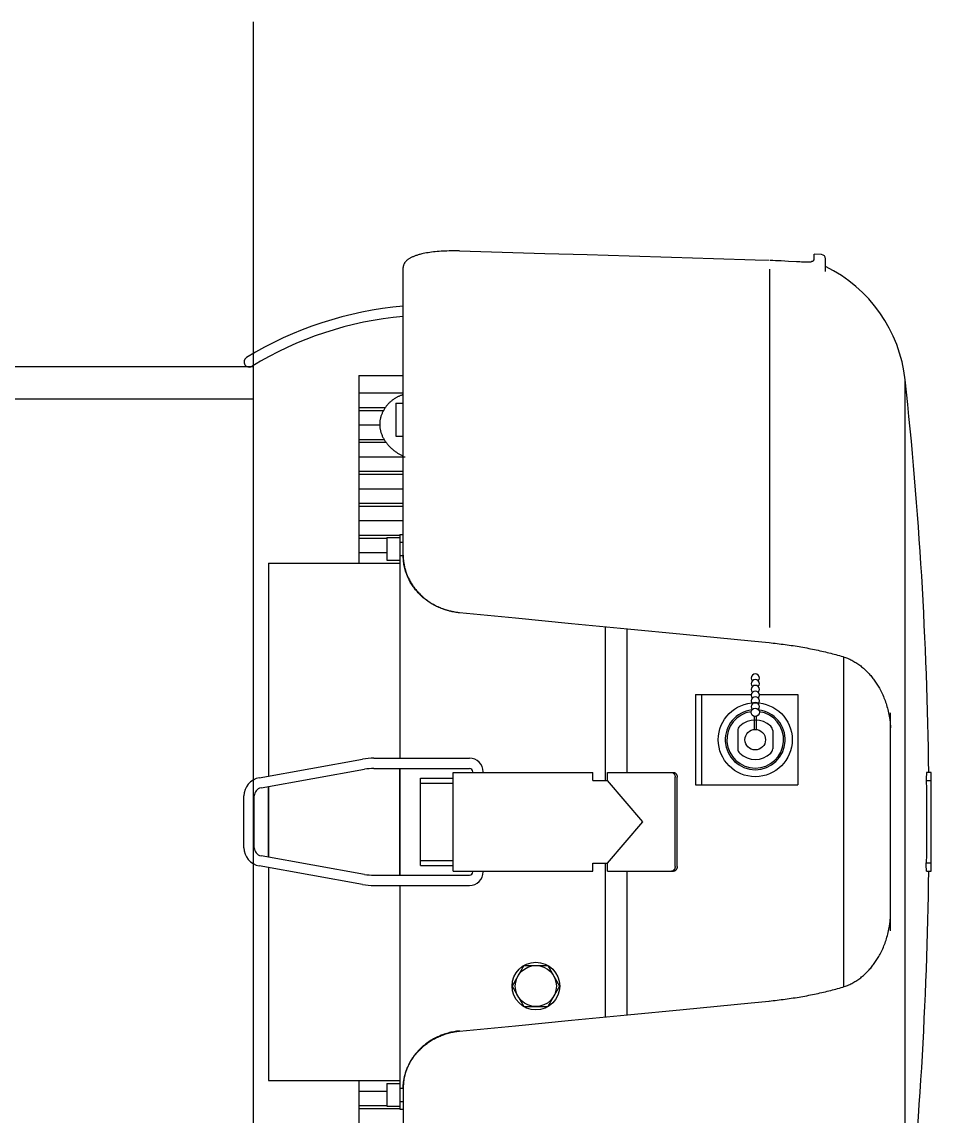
# Model space of a CAD drawing. Header units: millimetres. Extents: x -139278 to 641613, y -260926 to 217780.
# Drawn here: x 234525.5 to 234749.8, y 30451.3 to 30721.4 of the extents above; entities that cross this region are included whole.
import ezdxf

# ---------------------------------------------------------------- set-up
doc = ezdxf.new("R2010")
doc.units = ezdxf.units.MM

msp = doc.modelspace()

# ---------------------------------------------------------------- linework, layer by layer
msp.add_line((234582.685, 28990.722), (234582.685, 30721.392))
at = {"ltscale": 4}
for p, q in [((234720.959, 30662.689), (234720.959, 30664.032)), ((234722.836, 30663.933), (234720.959, 30664.032)), ((234723.797, 30659.742), (234723.797, 30662.921)), ((234619.605, 30589.707), (234619.605, 30660.722)), ((234710.04, 30571.858), (234710.04, 30660.336)), ((234468.385, 30636.343), (234582.685, 30636.343)), ((234608.65, 30634.097), (234608.65, 30587.767)), ((234608.65, 30634.097), (234619.605, 30634.097)), ((234743.451, 30523.914), (234743.451, 30632.996)), ((234608.65, 30629.797), (234619.605, 30629.797)), ((234468.385, 30628.343), (234582.685, 30628.343)), ((234617.772, 30627.237), (234617.772, 30619.129)), ((234617.772, 30627.237), (234619.605, 30627.237)), ((234608.65, 30626.213), (234615.217, 30626.213)), ((234608.65, 30625.497), (234614.76, 30625.497)), ((234608.65, 30621.913), (234613.818, 30621.913)), ((234617.772, 30619.129), (234619.605, 30619.129)), ((234608.65, 30618.33), (234614.885, 30618.33)), ((234608.65, 30617.613), (234615.358, 30617.613)), ((234608.65, 30614.03), (234620.097, 30614.03)), ((234608.65, 30610.446), (234619.605, 30610.446)), ((234608.65, 30609.73), (234619.605, 30609.73)), ((234608.65, 30606.146), (234619.605, 30606.146)), ((234608.65, 30602.563), (234619.605, 30602.563)), ((234608.65, 30601.846), (234619.605, 30601.846)), ((234608.65, 30598.263), (234619.605, 30598.263)), ((234608.65, 30594.679), (234618.785, 30594.679)), ((234618.785, 30594.862), (234618.785, 30587.767)), ((234618.785, 30594.862), (234619.605, 30594.862)), ((234608.65, 30593.963), (234615.6, 30593.963)), ((234615.6, 30594.102), (234618.785, 30594.102)), ((234615.6, 30594.102), (234615.6, 30588.527)), ((234618.785, 30594.102), (234618.785, 30588.527)), ((234618.785, 30592.936), (234619.605, 30592.936)), ((234608.65, 30590.379), (234615.6, 30590.379)), ((234618.785, 30589.693), (234619.605, 30589.693)), ((234586.352, 30587.767), (234586.352, 30535.196)), ((234586.352, 30587.767), (234618.785, 30587.767)), ((234615.6, 30588.527), (234618.785, 30588.527)), ((234618.785, 30587.767), (234618.785, 30539.622)), ((234669.462, 30572.091), (234669.462, 30534.099)), ((234674.745, 30571.577), (234674.745, 30536.126)), ((234728.248, 30564.638), (234728.248, 30483.252)), ((234691.744, 30555.334), (234691.744, 30533.036)), ((234691.744, 30555.334), (234705.455, 30555.334)), ((234693.179, 30555.334), (234693.179, 30533.036)), ((234707.458, 30555.334), (234716.996, 30555.334)), ((234716.996, 30555.334), (234716.996, 30533.036)), ((234706.203, 30549.967), (234706.203, 30546.706)), ((234706.71, 30549.967), (234706.71, 30546.706)), ((234739.811, 30523.914), (234739.811, 30550.785)), ((234702.149, 30546.419), (234702.149, 30541.95)), ((234710.764, 30546.419), (234710.764, 30541.95)), ((234584.079, 30534.787), (234609.58, 30539.374)), ((234612.361, 30539.622), (234635.968, 30539.622)), ((234584.528, 30532.293), (234610.028, 30536.88)), ((234612.361, 30537.088), (234635.968, 30537.088)), ((234618.785, 30537.088), (234618.785, 30510.739)), ((234618.785, 30510.739), (234618.785, 30537.088)), ((234631.965, 30536.126), (234666.422, 30536.126)), ((234631.965, 30511.702), (234631.965, 30536.126)), ((234636.779, 30536.126), (234636.779, 30536.278)), ((234639.313, 30536.126), (234639.313, 30536.278)), ((234666.422, 30534.099), (234666.422, 30536.126)), ((234669.969, 30536.126), (234686.27, 30536.126)), ((234669.969, 30534.099), (234669.969, 30536.126)), ((234749.845, 30536.076), (234748.712, 30536.096)), ((234749.845, 30511.751), (234749.845, 30536.076)), ((234586.352, 30532.621), (234586.352, 30515.206)), ((234586.352, 30515.206), (234586.352, 30532.621)), ((234623.858, 30513.171), (234623.858, 30534.656)), ((234623.858, 30534.656), (234631.965, 30534.656)), ((234623.858, 30533.44), (234631.965, 30533.44)), ((234666.422, 30534.099), (234669.969, 30534.099)), ((234678.748, 30523.914), (234669.969, 30534.099)), ((234686.698, 30512.918), (234686.698, 30534.91)), ((234687.198, 30512.918), (234687.198, 30534.91)), ((234691.744, 30533.036), (234716.996, 30533.036)), ((234749.845, 30534.049), (234748.666, 30534.07)), ((234580.326, 30517.529), (234580.326, 30530.298)), ((234582.86, 30517.529), (234582.86, 30530.298)), ((234669.969, 30513.729), (234678.748, 30523.914)), ((234739.811, 30497.042), (234739.811, 30523.914)), ((234743.451, 30414.832), (234743.451, 30523.914)), ((234610.028, 30510.947), (234584.528, 30515.534)), ((234623.858, 30514.387), (234631.965, 30514.387)), ((234666.422, 30511.702), (234666.422, 30513.729)), ((234666.422, 30513.729), (234669.969, 30513.729)), ((234669.462, 30513.729), (234669.462, 30475.794)), ((234669.969, 30511.702), (234669.969, 30513.729)), ((234748.666, 30513.757), (234749.845, 30513.778)), ((234609.58, 30508.454), (234584.079, 30513.041)), ((234586.352, 30512.632), (234586.352, 30460.06)), ((234623.858, 30513.171), (234631.965, 30513.171)), ((234631.965, 30511.702), (234666.422, 30511.702)), ((234636.779, 30511.55), (234636.779, 30511.702)), ((234639.313, 30511.55), (234639.313, 30511.702)), ((234669.969, 30511.702), (234686.27, 30511.702)), ((234674.745, 30511.702), (234674.745, 30476.308)), ((234748.712, 30511.731), (234749.845, 30511.751)), ((234612.361, 30510.739), (234635.968, 30510.739)), ((234612.361, 30508.205), (234635.968, 30508.205)), ((234618.785, 30508.205), (234618.785, 30460.06)), ((234649.408, 30488.44), (234646.482, 30483.372)), ((234649.408, 30488.44), (234655.259, 30488.44)), ((234655.259, 30488.44), (234658.185, 30483.372)), ((234646.482, 30483.372), (234649.408, 30478.304)), ((234658.185, 30483.372), (234655.259, 30478.304)), ((234649.408, 30478.304), (234655.259, 30478.304)), ((234586.352, 30460.06), (234618.785, 30460.06)), ((234608.65, 30460.06), (234608.65, 30413.731)), ((234618.785, 30460.06), (234618.785, 30452.966)), ((234608.65, 30457.448), (234615.6, 30457.448)), ((234615.6, 30459.3), (234618.785, 30459.3)), ((234615.6, 30459.3), (234615.6, 30453.726)), ((234618.785, 30459.3), (234618.785, 30453.726)), ((234618.785, 30458.135), (234619.605, 30458.135)), ((234619.605, 30458.12), (234619.605, 30387.105)), ((234618.785, 30454.891), (234619.605, 30454.891)), ((234608.65, 30453.865), (234615.6, 30453.865)), ((234608.65, 30453.148), (234618.785, 30453.148)), ((234615.6, 30453.726), (234618.785, 30453.726)), ((234618.785, 30452.966), (234619.605, 30452.966))]:
    msp.add_line(p, q, dxfattribs=at)
for points in [[(234633.483, 30664.832), (234632.963, 30664.844), (234632.445, 30664.851), (234631.93, 30664.853), (234631.418, 30664.85), (234630.911, 30664.842), (234630.408, 30664.83), (234629.91, 30664.812), (234629.418, 30664.788), (234628.932, 30664.76), (234628.453, 30664.727), (234627.981, 30664.688), (234627.518, 30664.644), (234627.063, 30664.595), (234626.618, 30664.54), (234626.182, 30664.48), (234625.756, 30664.415), (234625.341, 30664.345), (234624.937, 30664.269), (234624.545, 30664.187), (234624.165, 30664.101), (234623.951, 30664.048), (234623.74, 30663.994), (234623.534, 30663.937), (234623.333, 30663.879), (234623.136, 30663.819), (234622.944, 30663.758), (234622.757, 30663.694), (234622.574, 30663.629), (234622.396, 30663.562), (234622.224, 30663.494), (234622.056, 30663.423), (234621.894, 30663.351), (234621.736, 30663.277), (234621.584, 30663.202), (234621.437, 30663.125), (234621.296, 30663.046), (234621.159, 30662.965), (234621.029, 30662.883), (234620.904, 30662.8), (234620.784, 30662.715), (234620.67, 30662.628), (234620.562, 30662.54), (234620.459, 30662.45), (234620.362, 30662.358), (234620.27, 30662.266), (234620.185, 30662.172), (234620.105, 30662.076), (234620.031, 30661.979), (234619.963, 30661.881), (234619.901, 30661.781), (234619.845, 30661.681), (234619.794, 30661.579), (234619.75, 30661.475), (234619.711, 30661.371), (234619.679, 30661.265), (234619.652, 30661.159), (234619.631, 30661.051), (234619.616, 30660.943), (234619.607, 30660.833), (234619.605, 30660.722)], [(234633.483, 30664.832), (234644.015, 30664.536), (234654.511, 30664.236), (234664.97, 30663.932), (234675.391, 30663.623), (234685.775, 30663.31), (234696.121, 30662.993), (234706.429, 30662.671), (234709.856, 30662.563)], [(234710.12, 30662.555), (234710.808, 30662.535), (234711.488, 30662.511), (234712.159, 30662.485), (234712.818, 30662.455), (234713.78, 30662.408), (234714.703, 30662.357), (234716.673, 30662.243), (234717.426, 30662.201), (234717.893, 30662.178), (234718.332, 30662.16), (234718.741, 30662.148), (234719.027, 30662.143), (234719.295, 30662.141), (234719.545, 30662.144), (234719.776, 30662.152), (234719.919, 30662.16), (234720.053, 30662.17), (234720.179, 30662.182), (234720.295, 30662.197)], [(234720.853, 30662.464), (234720.818, 30662.429), (234720.779, 30662.396), (234720.735, 30662.363), (234720.686, 30662.332), (234720.632, 30662.303), (234720.574, 30662.275), (234720.511, 30662.25), (234720.444, 30662.229), (234720.372, 30662.211), (234720.295, 30662.197)], [(234720.853, 30662.464), (234720.891, 30662.509), (234720.921, 30662.554), (234720.942, 30662.6), (234720.949, 30662.622), (234720.955, 30662.645), (234720.958, 30662.667), (234720.959, 30662.689)], [(234619.605, 30629.349), (234619.534, 30629.329), (234619.385, 30629.285), (234619.236, 30629.237), (234619.089, 30629.186), (234618.943, 30629.132), (234618.797, 30629.075), (234618.653, 30629.014), (234618.51, 30628.951), (234618.368, 30628.884), (234618.226, 30628.815), (234618.087, 30628.742), (234617.948, 30628.667), (234617.81, 30628.589), (234617.674, 30628.507), (234617.517, 30628.409), (234617.362, 30628.307), (234617.209, 30628.201), (234617.058, 30628.091), (234616.909, 30627.978), (234616.763, 30627.861), (234616.618, 30627.741), (234616.476, 30627.617), (234616.337, 30627.49), (234616.2, 30627.36), (234616.066, 30627.226), (234615.935, 30627.09), (234615.807, 30626.95), (234615.682, 30626.807), (234615.56, 30626.662), (234615.442, 30626.514), (234615.326, 30626.364), (234615.215, 30626.21), (234615.106, 30626.055), (234615.002, 30625.897), (234614.901, 30625.737), (234614.804, 30625.575), (234614.712, 30625.41), (234614.623, 30625.244), (234614.539, 30625.076), (234614.458, 30624.906), (234614.383, 30624.735), (234614.311, 30624.562), (234614.245, 30624.388), (234614.182, 30624.212), (234614.125, 30624.036), (234614.072, 30623.858), (234614.024, 30623.679), (234613.981, 30623.499), (234613.943, 30623.319), (234613.91, 30623.138), (234613.882, 30622.956), (234613.859, 30622.774), (234613.841, 30622.592), (234613.828, 30622.409), (234613.82, 30622.224), (234613.817, 30622.039), (234613.82, 30621.855), (234613.827, 30621.67), (234613.84, 30621.486), (234613.858, 30621.301), (234613.881, 30621.118), (234613.909, 30620.935), (234613.943, 30620.752), (234613.981, 30620.57), (234614.024, 30620.39), (234614.072, 30620.209), (234614.124, 30620.03), (234614.182, 30619.852), (234614.244, 30619.675), (234614.31, 30619.5), (234614.381, 30619.326), (234614.457, 30619.153), (234614.536, 30618.981), (234614.62, 30618.811), (234614.708, 30618.643), (234614.8, 30618.476), (234614.896, 30618.312), (234614.996, 30618.149), (234615.099, 30617.987), (234615.206, 30617.828), (234615.316, 30617.671), (234615.43, 30617.516), (234615.547, 30617.363), (234615.667, 30617.213), (234615.79, 30617.065), (234615.916, 30616.919), (234616.045, 30616.775), (234616.176, 30616.634), (234616.311, 30616.495), (234616.447, 30616.359), (234616.586, 30616.226), (234616.728, 30616.095), (234616.872, 30615.967), (234617.017, 30615.842), (234617.163, 30615.721), (234617.311, 30615.603), (234617.461, 30615.488), (234617.612, 30615.375), (234617.765, 30615.265), (234617.92, 30615.159), (234618.076, 30615.055), (234618.234, 30614.954), (234618.393, 30614.856), (234618.554, 30614.761), (234618.716, 30614.669), (234618.88, 30614.58), (234619.044, 30614.494), (234619.21, 30614.412), (234619.377, 30614.332), (234619.545, 30614.256), (234619.605, 30614.23)], [(234619.605, 30589.707), (234619.607, 30589.478), (234619.613, 30589.25), (234619.623, 30589.021), (234619.638, 30588.792), (234619.657, 30588.563), (234619.68, 30588.334), (234619.707, 30588.105), (234619.739, 30587.877), (234619.774, 30587.648), (234619.814, 30587.42), (234619.858, 30587.192), (234619.906, 30586.965), (234619.959, 30586.738), (234620.015, 30586.512), (234620.076, 30586.287), (234620.141, 30586.062), (234620.209, 30585.838), (234620.282, 30585.615), (234620.359, 30585.392), (234620.441, 30585.171), (234620.526, 30584.951), (234620.615, 30584.732), (234620.708, 30584.514), (234620.805, 30584.297), (234620.906, 30584.082), (234621.011, 30583.868), (234621.12, 30583.655), (234621.232, 30583.444), (234621.349, 30583.234), (234621.469, 30583.027), (234621.593, 30582.82), (234621.721, 30582.616), (234621.853, 30582.413), (234621.988, 30582.212), (234622.127, 30582.014), (234622.269, 30581.817), (234622.415, 30581.622), (234622.565, 30581.429), (234622.718, 30581.239), (234622.874, 30581.051), (234623.068, 30580.825), (234623.267, 30580.603), (234623.471, 30580.385), (234623.68, 30580.171), (234623.894, 30579.96), (234624.112, 30579.753), (234624.334, 30579.55), (234624.561, 30579.351), (234624.792, 30579.157), (234625.027, 30578.966), (234625.266, 30578.78), (234625.51, 30578.599), (234625.757, 30578.422), (234626.008, 30578.249), (234626.262, 30578.081), (234626.52, 30577.918), (234626.782, 30577.76), (234627.047, 30577.607), (234627.315, 30577.458), (234627.586, 30577.315), (234627.861, 30577.177), (234628.138, 30577.043), (234628.418, 30576.915), (234628.7, 30576.793), (234628.985, 30576.675), (234629.273, 30576.564), (234629.563, 30576.457), (234629.855, 30576.356), (234630.149, 30576.26), (234630.445, 30576.17), (234630.742, 30576.086), (234631.042, 30576.007), (234631.343, 30575.934), (234631.645, 30575.867), (234631.949, 30575.806), (234632.254, 30575.75), (234632.56, 30575.7), (234632.867, 30575.656), (234633.174, 30575.617), (234633.483, 30575.585)], [(234633.473, 30575.539), (234633.119, 30575.577), (234632.766, 30575.623), (234632.415, 30575.675), (234632.065, 30575.736), (234631.716, 30575.803), (234631.37, 30575.878), (234631.025, 30575.96), (234630.683, 30576.049), (234630.343, 30576.146), (234630.006, 30576.249), (234629.672, 30576.359), (234629.34, 30576.477), (234629.012, 30576.601), (234628.686, 30576.732), (234628.365, 30576.87), (234628.046, 30577.015), (234627.732, 30577.166), (234627.421, 30577.324), (234627.115, 30577.488), (234626.813, 30577.658), (234626.515, 30577.835), (234626.222, 30578.018), (234625.933, 30578.208), (234625.649, 30578.403), (234625.371, 30578.604), (234625.097, 30578.811), (234624.829, 30579.024), (234624.566, 30579.242), (234624.309, 30579.466), (234624.057, 30579.695), (234623.811, 30579.929), (234623.571, 30580.169), (234623.337, 30580.413), (234623.109, 30580.663), (234622.888, 30580.917), (234622.673, 30581.176), (234622.464, 30581.439), (234622.263, 30581.707), (234622.067, 30581.979), (234621.879, 30582.255), (234621.698, 30582.534), (234621.523, 30582.818), (234621.356, 30583.105), (234621.196, 30583.396), (234621.043, 30583.69), (234620.898, 30583.988), (234620.76, 30584.288), (234620.629, 30584.592), (234620.507, 30584.898), (234620.391, 30585.206), (234620.284, 30585.517), (234620.184, 30585.831), (234620.092, 30586.146), (234620.008, 30586.463), (234619.931, 30586.782), (234619.863, 30587.103), (234619.802, 30587.425), (234619.75, 30587.749), (234619.706, 30588.073), (234619.669, 30588.399), (234619.641, 30588.725), (234619.621, 30589.052), (234619.609, 30589.379), (234619.605, 30589.707)], [(234633.483, 30575.585), (234647.29, 30574.247), (234661.097, 30572.906), (234674.903, 30571.562), (234688.709, 30570.215), (234705.451, 30568.578), (234709.854, 30568.147)], [(234709.854, 30568.147), (234710.354, 30568.097), (234710.854, 30568.044), (234711.353, 30567.99), (234711.851, 30567.933), (234712.348, 30567.874), (234712.845, 30567.813), (234713.341, 30567.75), (234713.835, 30567.685), (234714.328, 30567.618), (234714.82, 30567.548), (234715.311, 30567.477), (234715.8, 30567.403), (234716.287, 30567.327), (234716.772, 30567.25), (234717.256, 30567.17), (234717.738, 30567.088), (234718.217, 30567.005), (234718.694, 30566.919), (234719.169, 30566.832), (234719.642, 30566.742), (234720.112, 30566.651), (234720.579, 30566.558), (234721.044, 30566.462), (234721.506, 30566.365), (234721.965, 30566.267), (234722.421, 30566.166), (234722.874, 30566.064), (234723.323, 30565.96), (234723.77, 30565.854), (234724.212, 30565.746), (234724.652, 30565.637), (234725.087, 30565.526), (234725.519, 30565.413), (234725.947, 30565.299), (234726.372, 30565.184), (234726.792, 30565.066), (234727.208, 30564.947), (234727.62, 30564.827), (234728.028, 30564.705), (234728.431, 30564.582)], [(234728.431, 30564.582), (234728.709, 30564.487), (234728.984, 30564.386), (234729.255, 30564.278), (234729.524, 30564.165), (234729.79, 30564.045), (234730.052, 30563.92), (234730.311, 30563.789), (234730.566, 30563.653), (234730.819, 30563.511), (234731.067, 30563.365), (234731.313, 30563.213), (234731.555, 30563.057), (234731.793, 30562.896), (234732.028, 30562.73), (234732.26, 30562.56), (234732.488, 30562.386), (234732.713, 30562.207), (234732.934, 30562.025), (234733.151, 30561.838), (234733.365, 30561.648), (234733.576, 30561.454), (234733.783, 30561.257), (234733.986, 30561.056), (234734.186, 30560.852), (234734.383, 30560.644), (234734.576, 30560.434), (234734.765, 30560.22), (234734.951, 30560.003), (234735.134, 30559.783), (234735.313, 30559.56), (234735.489, 30559.335), (234735.661, 30559.106), (234735.83, 30558.875), (234735.995, 30558.642), (234736.157, 30558.406), (234736.316, 30558.167), (234736.471, 30557.926), (234736.623, 30557.683), (234736.772, 30557.437), (234736.918, 30557.189), (234737.097, 30556.871), (234737.271, 30556.549), (234737.441, 30556.224), (234737.605, 30555.895), (234737.764, 30555.562), (234737.918, 30555.226), (234738.066, 30554.885), (234738.21, 30554.541), (234738.349, 30554.192), (234738.482, 30553.84), (234738.61, 30553.484), (234738.734, 30553.123), (234738.852, 30552.758), (234738.964, 30552.388), (234739.072, 30552.012), (234739.174, 30551.632), (234739.27, 30551.245), (234739.36, 30550.851), (234739.445, 30550.449), (234739.523, 30550.038), (234739.572, 30549.761), (234739.617, 30549.477), (234739.658, 30549.189), (234739.696, 30548.897), (234739.729, 30548.6), (234739.757, 30548.302), (234739.78, 30548.001), (234739.797, 30547.7), (234739.807, 30547.398), (234739.811, 30547.098)], [(234685.77, 30536.126), (234685.815, 30536.124), (234685.861, 30536.12), (234685.906, 30536.113), (234685.951, 30536.102), (234685.995, 30536.089), (234686.039, 30536.073), (234686.082, 30536.055), (234686.125, 30536.033), (234686.167, 30536.009), (234686.207, 30535.982), (234686.247, 30535.953), (234686.285, 30535.921), (234686.323, 30535.886), (234686.359, 30535.85), (234686.393, 30535.811), (234686.426, 30535.77), (234686.457, 30535.726), (234686.487, 30535.681), (234686.515, 30535.634), (234686.542, 30535.585), (234686.566, 30535.535), (234686.588, 30535.483), (234686.609, 30535.43), (234686.627, 30535.375), (234686.644, 30535.319), (234686.658, 30535.263), (234686.67, 30535.205), (234686.68, 30535.147), (234686.688, 30535.088), (234686.694, 30535.029), (234686.697, 30534.969), (234686.698, 30534.91)], [(234686.27, 30536.126), (234686.315, 30536.124), (234686.361, 30536.12), (234686.406, 30536.113), (234686.451, 30536.102), (234686.495, 30536.089), (234686.539, 30536.073), (234686.582, 30536.055), (234686.625, 30536.033), (234686.667, 30536.009), (234686.707, 30535.982), (234686.747, 30535.953), (234686.785, 30535.921), (234686.823, 30535.886), (234686.859, 30535.85), (234686.893, 30535.811), (234686.926, 30535.77), (234686.957, 30535.726), (234686.987, 30535.681), (234687.015, 30535.634), (234687.041, 30535.585), (234687.066, 30535.535), (234687.088, 30535.483), (234687.109, 30535.43), (234687.127, 30535.375), (234687.144, 30535.319), (234687.158, 30535.263), (234687.17, 30535.205), (234687.18, 30535.147), (234687.188, 30535.088), (234687.193, 30535.029), (234687.197, 30534.969), (234687.198, 30534.91)], [(234748.712, 30536.096), (234748.71, 30536.094), (234748.705, 30536.082), (234748.697, 30536.04), (234748.688, 30535.942), (234748.678, 30535.755), (234748.671, 30535.503), (234748.665, 30535.129), (234748.663, 30534.697), (234748.666, 30534.07)], [(234748.666, 30534.07), (234748.684, 30532.039), (234748.698, 30530.008), (234748.708, 30527.976), (234748.714, 30525.945), (234748.717, 30523.914), (234748.714, 30521.882), (234748.708, 30519.851), (234748.698, 30517.82), (234748.684, 30515.789), (234748.666, 30513.757)], [(234748.712, 30511.731), (234748.71, 30511.733), (234748.705, 30511.745), (234748.697, 30511.787), (234748.688, 30511.885), (234748.678, 30512.072), (234748.671, 30512.324), (234748.665, 30512.698), (234748.663, 30513.131), (234748.666, 30513.757)], [(234686.698, 30512.918), (234686.697, 30512.858), (234686.694, 30512.799), (234686.688, 30512.739), (234686.68, 30512.681), (234686.67, 30512.622), (234686.658, 30512.565), (234686.644, 30512.508), (234686.627, 30512.452), (234686.609, 30512.398), (234686.588, 30512.345), (234686.566, 30512.293), (234686.542, 30512.242), (234686.515, 30512.193), (234686.487, 30512.146), (234686.457, 30512.101), (234686.426, 30512.058), (234686.393, 30512.017), (234686.359, 30511.978), (234686.323, 30511.941), (234686.285, 30511.907), (234686.247, 30511.875), (234686.207, 30511.845), (234686.167, 30511.819), (234686.125, 30511.794), (234686.082, 30511.773), (234686.039, 30511.754), (234685.995, 30511.738), (234685.951, 30511.725), (234685.906, 30511.715), (234685.861, 30511.708), (234685.815, 30511.703), (234685.77, 30511.702)], [(234687.198, 30512.918), (234687.197, 30512.858), (234687.193, 30512.799), (234687.188, 30512.739), (234687.18, 30512.681), (234687.17, 30512.622), (234687.158, 30512.565), (234687.144, 30512.508), (234687.127, 30512.452), (234687.109, 30512.398), (234687.088, 30512.345), (234687.066, 30512.293), (234687.041, 30512.242), (234687.015, 30512.193), (234686.987, 30512.146), (234686.957, 30512.101), (234686.926, 30512.058), (234686.893, 30512.017), (234686.859, 30511.978), (234686.823, 30511.941), (234686.785, 30511.907), (234686.747, 30511.875), (234686.707, 30511.845), (234686.667, 30511.819), (234686.625, 30511.794), (234686.582, 30511.773), (234686.539, 30511.754), (234686.495, 30511.738), (234686.451, 30511.725), (234686.406, 30511.715), (234686.361, 30511.708), (234686.315, 30511.703), (234686.27, 30511.702)], [(234728.431, 30483.245), (234728.709, 30483.34), (234728.984, 30483.441), (234729.255, 30483.549), (234729.524, 30483.663), (234729.79, 30483.782), (234730.052, 30483.907), (234730.311, 30484.038), (234730.566, 30484.174), (234730.819, 30484.316), (234731.067, 30484.463), (234731.313, 30484.614), (234731.555, 30484.771), (234731.793, 30484.932), (234732.028, 30485.097), (234732.26, 30485.267), (234732.488, 30485.442), (234732.713, 30485.62), (234732.934, 30485.803), (234733.151, 30485.989), (234733.365, 30486.179), (234733.576, 30486.373), (234733.783, 30486.57), (234733.986, 30486.771), (234734.186, 30486.976), (234734.383, 30487.183), (234734.576, 30487.394), (234734.765, 30487.608), (234734.951, 30487.825), (234735.134, 30488.044), (234735.313, 30488.267), (234735.489, 30488.493), (234735.661, 30488.721), (234735.83, 30488.952), (234735.995, 30489.185), (234736.157, 30489.422), (234736.316, 30489.66), (234736.471, 30489.901), (234736.623, 30490.145), (234736.772, 30490.39), (234736.918, 30490.639), (234737.097, 30490.957), (234737.271, 30491.278), (234737.441, 30491.603), (234737.605, 30491.932), (234737.764, 30492.265), (234737.918, 30492.602), (234738.066, 30492.942), (234738.21, 30493.287), (234738.349, 30493.635), (234738.482, 30493.987), (234738.61, 30494.344), (234738.734, 30494.704), (234738.852, 30495.07), (234738.964, 30495.44), (234739.072, 30495.815), (234739.174, 30496.196), (234739.27, 30496.583), (234739.36, 30496.977), (234739.445, 30497.378), (234739.523, 30497.789), (234739.572, 30498.067), (234739.617, 30498.35), (234739.658, 30498.638), (234739.696, 30498.931), (234739.729, 30499.227), (234739.757, 30499.526), (234739.78, 30499.826), (234739.797, 30500.127), (234739.807, 30500.429), (234739.811, 30500.73)], [(234709.854, 30479.681), (234710.354, 30479.731), (234710.854, 30479.783), (234711.353, 30479.838), (234711.851, 30479.894), (234712.348, 30479.953), (234712.845, 30480.014), (234713.341, 30480.077), (234713.835, 30480.142), (234714.328, 30480.21), (234714.82, 30480.279), (234715.311, 30480.351), (234715.8, 30480.424), (234716.287, 30480.5), (234716.772, 30480.578), (234717.256, 30480.657), (234717.738, 30480.739), (234718.217, 30480.823), (234718.694, 30480.908), (234719.169, 30480.996), (234719.642, 30481.085), (234720.112, 30481.177), (234720.579, 30481.27), (234721.044, 30481.365), (234721.506, 30481.462), (234721.965, 30481.561), (234722.421, 30481.661), (234722.874, 30481.764), (234723.323, 30481.868), (234723.77, 30481.974), (234724.212, 30482.081), (234724.652, 30482.19), (234725.087, 30482.301), (234725.519, 30482.414), (234725.947, 30482.528), (234726.372, 30482.644), (234726.792, 30482.761), (234727.208, 30482.88), (234727.62, 30483), (234728.028, 30483.122), (234728.431, 30483.245)], [(234633.483, 30472.243), (234647.29, 30473.581), (234661.097, 30474.922), (234674.903, 30476.266), (234688.709, 30477.612), (234705.451, 30479.249), (234709.854, 30479.681)], [(234709.854, 30479.681), (234709.848, 30479.715), (234709.845, 30479.724), (234709.844, 30479.726)], [(234633.473, 30472.289), (234633.119, 30472.25), (234632.766, 30472.205), (234632.415, 30472.152), (234632.065, 30472.092), (234631.716, 30472.024), (234631.37, 30471.949), (234631.025, 30471.867), (234630.683, 30471.778), (234630.343, 30471.682), (234630.006, 30471.578), (234629.672, 30471.468), (234629.34, 30471.351), (234629.012, 30471.226), (234628.686, 30471.095), (234628.365, 30470.957), (234628.046, 30470.813), (234627.732, 30470.662), (234627.421, 30470.504), (234627.115, 30470.34), (234626.813, 30470.169), (234626.515, 30469.992), (234626.222, 30469.809), (234625.933, 30469.62), (234625.649, 30469.424), (234625.371, 30469.223), (234625.097, 30469.016), (234624.829, 30468.804), (234624.566, 30468.585), (234624.309, 30468.362), (234624.057, 30468.132), (234623.811, 30467.898), (234623.571, 30467.658), (234623.337, 30467.414), (234623.109, 30467.164), (234622.888, 30466.91), (234622.673, 30466.652), (234622.464, 30466.388), (234622.263, 30466.121), (234622.067, 30465.849), (234621.879, 30465.573), (234621.698, 30465.293), (234621.523, 30465.009), (234621.356, 30464.722), (234621.196, 30464.431), (234621.043, 30464.137), (234620.898, 30463.84), (234620.76, 30463.539), (234620.629, 30463.236), (234620.507, 30462.93), (234620.391, 30462.621), (234620.284, 30462.31), (234620.184, 30461.997), (234620.092, 30461.681), (234620.008, 30461.364), (234619.931, 30461.045), (234619.863, 30460.724), (234619.802, 30460.402), (234619.75, 30460.079), (234619.706, 30459.754), (234619.669, 30459.429), (234619.641, 30459.102), (234619.621, 30458.775), (234619.609, 30458.448), (234619.605, 30458.12)], [(234619.605, 30458.12), (234619.607, 30458.349), (234619.613, 30458.578), (234619.623, 30458.806), (234619.638, 30459.035), (234619.657, 30459.264), (234619.68, 30459.493), (234619.707, 30459.722), (234619.739, 30459.951), (234619.774, 30460.179), (234619.814, 30460.407), (234619.858, 30460.635), (234619.906, 30460.862), (234619.959, 30461.089), (234620.015, 30461.315), (234620.076, 30461.541), (234620.141, 30461.765), (234620.209, 30461.99), (234620.282, 30462.213), (234620.359, 30462.435), (234620.441, 30462.656), (234620.526, 30462.876), (234620.615, 30463.096), (234620.708, 30463.314), (234620.805, 30463.53), (234620.906, 30463.746), (234621.011, 30463.96), (234621.12, 30464.172), (234621.232, 30464.383), (234621.349, 30464.593), (234621.469, 30464.801), (234621.593, 30465.007), (234621.721, 30465.212), (234621.853, 30465.414), (234621.988, 30465.615), (234622.127, 30465.814), (234622.269, 30466.011), (234622.415, 30466.205), (234622.565, 30466.398), (234622.718, 30466.589), (234622.874, 30466.777), (234623.068, 30467.002), (234623.267, 30467.224), (234623.471, 30467.442), (234623.68, 30467.657), (234623.894, 30467.867), (234624.112, 30468.074), (234624.334, 30468.277), (234624.561, 30468.476), (234624.792, 30468.671), (234625.027, 30468.861), (234625.266, 30469.047), (234625.51, 30469.229), (234625.757, 30469.406), (234626.008, 30469.578), (234626.262, 30469.746), (234626.52, 30469.909), (234626.782, 30470.067), (234627.047, 30470.221), (234627.315, 30470.369), (234627.586, 30470.513), (234627.861, 30470.651), (234628.138, 30470.784), (234628.418, 30470.912), (234628.7, 30471.035), (234628.985, 30471.152), (234629.273, 30471.264), (234629.563, 30471.37), (234629.855, 30471.471), (234630.149, 30471.567), (234630.445, 30471.657), (234630.742, 30471.741), (234631.042, 30471.82), (234631.343, 30471.893), (234631.645, 30471.96), (234631.949, 30472.022), (234632.254, 30472.078), (234632.56, 30472.128), (234632.867, 30472.172), (234633.174, 30472.21), (234633.483, 30472.243)]]:
    msp.add_lwpolyline(points, dxfattribs=at)
for centre, radius in [((234706.457, 30544.185), 9.122), ((234706.457, 30550.949), 1.014), ((234706.457, 30544.185), 2.534), ((234652.334, 30483.372), 5.879), ((234652.334, 30483.372), 5.068)]:
    msp.add_circle(centre, radius, dxfattribs=at)
for centre, radius, start, end in [((234722.783, 30662.921), 1.014, 0, 87), ((234708.183, 30629.178), 35.474, 6.17838, 63.88684), ((234627.189, 30562.851), 88.685, 94.90619, 121.44598), ((234627.189, 30562.851), 86.151, 95.05086, 121.44598), ((234581.584, 30637.431), 1.267, 121.44598, 301.44598), ((233735.794, 30523.914), 1013.544, 0.688138, 6.178395), ((234706.457, 30559.408), 1.014, 315.93045, 224.06955), ((234706.457, 30557.998), 1.014, 315.93045, 224.06955), ((234706.457, 30556.588), 1.014, 315.93045, 224.06955), ((234706.457, 30555.178), 1.014, 315.93045, 224.06955), ((234706.457, 30553.768), 1.014, 315.93045, 224.06955), ((234706.457, 30544.185), 7.399, 96.40211, 270), ((234706.457, 30552.359), 1.014, 315.93045, 224.06955), ((234706.457, 30544.185), 7.399, 270, 83.59789), ((234706.457, 30544.185), 6.993, 98.23125, 270), ((234706.457, 30543.475), 5.574, 46.56746, 133.43254), ((234706.457, 30544.185), 6.993, 270, 81.76875), ((234703.67, 30546.419), 1.52, 133.43254, 180), ((234709.244, 30546.419), 1.52, 360, 46.56746), ((234703.67, 30541.95), 1.52, 180, 226.56746), ((234706.457, 30544.894), 5.574, 226.56746, 313.43254), ((234709.244, 30541.95), 1.52, 313.43254, 360), ((234612.361, 30523.914), 15.708, 90, 100.19741), ((234635.968, 30536.278), 3.344, 0, 90), ((234612.361, 30523.914), 13.175, 90, 100.19741), ((234635.968, 30536.278), 0.811, 0, 90), ((234584.886, 30530.298), 4.56, 100.19741, 180), ((234584.886, 30530.298), 2.027, 100.19741, 180), ((234584.886, 30517.529), 4.56, 180, 259.80259), ((234584.886, 30517.529), 2.027, 180, 259.80259), ((234612.361, 30523.914), 13.175, 259.80259, 270), ((234635.968, 30511.55), 3.344, 270, 0), ((234635.968, 30511.55), 0.811, 270, 0), ((233735.794, 30523.914), 1013.544, 353.821605, 359.311862), ((234612.361, 30523.914), 15.708, 259.80259, 270)]:
    msp.add_arc(centre, radius, start, end, dxfattribs=at)

doc.saveas('drawing.dxf')
